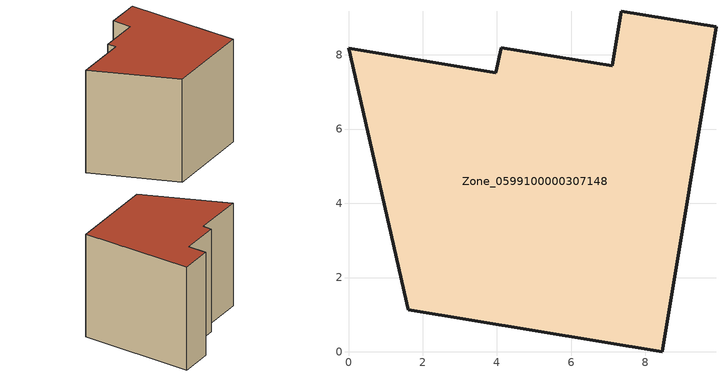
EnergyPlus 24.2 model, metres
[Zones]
Zone_0599100000307148
 floor ground (C_G): 4.11,8.19 7.1,7.7 7.35,9.17 9.9,8.75 8.45,0 1.61,1.13 0,8.17 3.97,7.51 z0
 wall outside (C_F): 1.61,1.13 8.45,0 9.9,8.75 7.35,9.17 7.1,7.7 4.11,8.19 3.97,7.51 0,8.17 1.61,1.13 z0:8.8
 roof outside (C_R): 7.1,7.7 4.11,8.19 3.97,7.51 0,8.17 1.61,1.13 8.45,0 9.9,8.75 7.35,9.17 z8.8
[BUILDING]
Pand.0599100000307148: North Axis=0; Terrain=City; Loads Convergence Tolerance Value=0.04; Temperature Convergence Tolerance Value=0.4; Solar Distribution=FullExterior; Maximum Number of Warmup Days=25; Minimum Number of Warmup Days=1
[Site:Location]
Rotterdam.The.Hague.AP_ZH_NLD Design_Conditions: Latitude=51.96; Longitude=4.45; Time Zone=1; Elevation=-4.5
[SITE:GROUNDTEMPERATURE:BUILDINGSURFACE]
18, 18, 18, 18, 18, 18, 18, 18, 18, 18, 18, 18
[MATERIAL] Thermal Absorptance=0.9; Solar Absorptance=0.7; Visible Absorptance=0.7
Name | Roughness | Thickness | Conductivity | Density | Specific Heat
G.TC.1975-1991 | MediumSmooth | 0.15 | 0.288461 | 540 | 1210
F.TC.1975-1991 | Rough | 0.3 | 0.230769 | 1920 | 840
R.TC.1975-1991 | MediumRough | 0.2 | 0.153846 | 1500 | 1000
[CONSTRUCTION]
C_G: G.TC.1975-1991
C_F: F.TC.1975-1991
C_R: R.TC.1975-1991
[ZONE]
Zone_0599100000307148: Type=1; Multiplier=1; Ceiling Height=Autocalculate; Volume=Autocalculate; Floor Area=autocalculate; Part of Total Floor Area=Yes
[ZONEINFILTRATION:DESIGNFLOWRATE]
Infil_Zone_0599100000307148: Zone or ZoneList or Space or SpaceList=Zone_0599100000307148; Schedule=AlwaysOn; Design Flow Rate Calculation Method=Flow/Area; Flow Rate per Floor Area=0.003; Constant Term Coefficient=1; Temperature Term Coefficient=0; Velocity Term Coefficient=0; Velocity Squared Term Coefficient=0
[HVACTEMPLATE:ZONE:IDEALLOADSAIRSYSTEM]
Zone_0599100000307148: Maximum Heating Supply Air Temperature=50; Minimum Cooling Supply Air Temperature=13; Maximum Heating Supply Air Humidity Ratio=0.0156; Minimum Cooling Supply Air Humidity Ratio=0.0077; Heating Limit=NoLimit; Cooling Limit=NoLimit; Dehumidification Control Type=ConstantSensibleHeatRatio; Cooling Sensible Heat Ratio=0.7; Dehumidification Setpoint=60; Humidification Control Type=None; Humidification Setpoint=30; Outdoor Air Method=None; Outdoor Air Flow Rate per Person=0.00944; Outdoor Air Flow Rate per Zone Floor Area=0; Outdoor Air Flow Rate per Zone=0; Demand Controlled Ventilation Type=None; Outdoor Air Economizer Type=NoEconomizer; Heat Recovery Type=None; Sensible Heat Recovery Effectiveness=0.7; Latent Heat Recovery Effectiveness=0.65
[ZONECONTROL:THERMOSTAT]
ThermostatControl_Zone_0599100000307148: Zone or ZoneList=Zone_0599100000307148; Control Type Schedule=DualSetpointControlType; Control 1=Thermostat_Zone_0599100000307148; Temperature Difference Between Cutout And Setpoint=0
[THERMOSTATSETPOINT:DUALSETPOINT]
Thermostat_Zone_0599100000307148: Heating Setpoint Temperature Schedule=HeatingSetpoint_Zone_0599100000307148; Cooling Setpoint Temperature Schedule=CoolingSetpoint_Zone_0599100000307148
[SCHEDULE:COMPACT]
HeatingSetpoint_Zone_0599100000307148: Through: 12/31, For: AllDays, Until: 24:00, 21
CoolingSetpoint_Zone_0599100000307148: Through: 12/31, For: AllDays, Until: 24:00, 24
DualSetpointControlType: Through: 12/31, For: AllDays, Until: 24:00, 4
AlwaysOn: Through: 12/31, For: AllDays, Until: 24:00, 1
